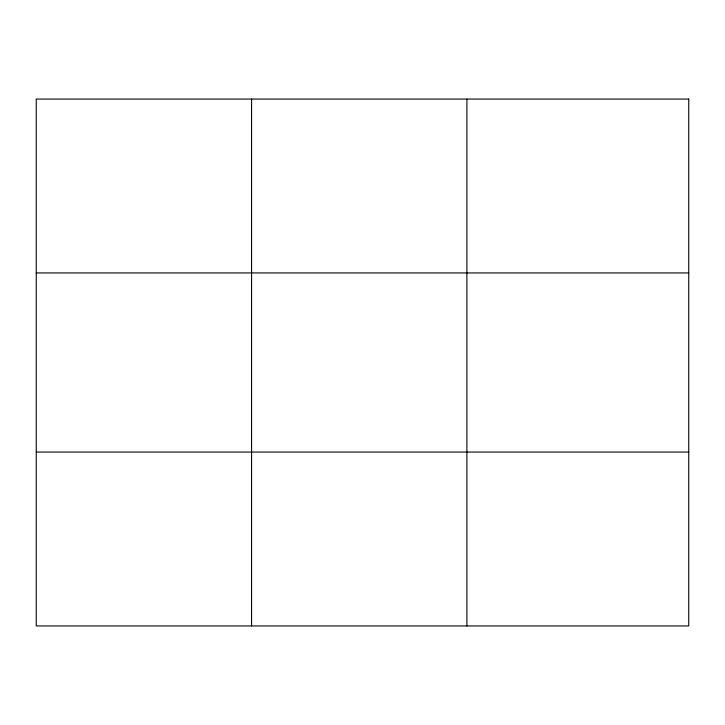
<?xml version="1.0" encoding="UTF-8"?>
<svg xmlns="http://www.w3.org/2000/svg" width="725" height="725" viewBox="0 0 725 725"><rect width="100%" height="100%" fill="white"/><g stroke="black" fill="none" stroke-linecap="round" stroke-linejoin="round"><path stroke-width="1.09" d="M251.575 99.062L251.575 625.938M466.9 99.062L466.9 625.938M36.25 272.935L688.75 272.935M36.25 452.065L688.75 452.065M688.75 99.062L688.75 625.938L36.25 625.938L36.25 99.062L688.75 99.062"/></g></svg>
